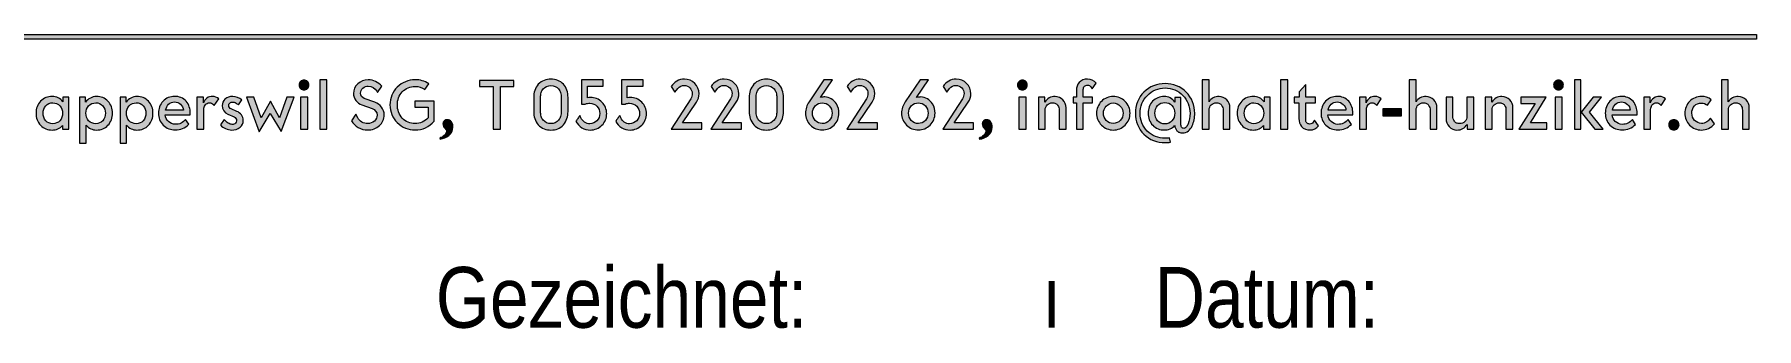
# Model space of a CAD drawing. Header units: metres. Extents: x -163 to 276, y -152 to 153.
# Drawn here: x 275.6238 to 275.6947, y -152.341 to -152.3289 of the extents above; entities that cross this region are included whole.
import ezdxf

# ---------------------------------------------------------------- set-up
doc = ezdxf.new("R2010")
doc.units = ezdxf.units.M
doc.header["$MEASUREMENT"] = 0
doc.layers.add('P03_Plankopf_Schmal A4_A3_6_800 Plankopf', color=7, linetype='Continuous')
doc.styles.add('ERSTELLTER_STIL_2', font='ARIALN.TTF')

msp = doc.modelspace()

# ---------------------------------------------------------------- hatches: boundary and pattern name
at = {"layer": 'P03_Plankopf_Schmal A4_A3_6_800 Plankopf', "linetype": 'Continuous', "lineweight": 0, "true_color": 0x000000}
for points in [[(275.409651, -152.329122), (275.694651, -152.329122), (275.694651, -152.328922), (275.409651, -152.328922)], [(275.634899, -152.330804, 0.414214), (275.634697, -152.331004, 0.414214), (275.634899, -152.331206, 0.414214), (275.635098, -152.331004, 0.414214)], [(275.635844, -152.332822), (275.635844, -152.330794), (275.635547, -152.330794), (275.635547, -152.332822)], [(275.637106, -152.332351), (275.637032, -152.332206), (275.636853, -152.332474, 0.141237), (275.637123, -152.33275, 0.131606), (275.637523, -152.332855, 0.187138), (275.638, -152.332674, 0.21074), (275.638198, -152.332236, 0.31937), (275.637807, -152.331712), (275.637375, -152.331556, -0.315543), (275.637221, -152.331346, -0.414214), (275.637541, -152.331052, -0.277737), (275.637894, -152.331257), (275.637919, -152.331308), (275.638093, -152.331052, 0.227279), (275.637538, -152.330789, 0.188014), (275.637108, -152.330953, 0.209856), (275.63693, -152.331349, 0.316005), (275.637275, -152.331817), (275.637705, -152.331976, -0.31538), (275.637904, -152.332239, -0.208225), (275.637793, -152.332487, -0.189633), (275.63752, -152.332592, -0.276228)], [(275.640253, -152.331674), (275.63946, -152.331674), (275.63946, -152.331917), (275.640005, -152.331917), (275.640005, -152.332356, -0.206308), (275.639468, -152.332592, -0.210527), (275.638938, -152.332367, -0.187349), (275.638739, -152.331822, -0.19013), (275.638941, -152.331281, -0.207725), (275.639468, -152.33106, -0.152511), (275.639869, -152.33119), (275.640028, -152.33095, 0.154864), (275.639468, -152.330789, 0.414214), (275.638434, -152.331822, 0.414214), (275.639468, -152.332855, 0.218643), (275.640253, -152.332497)], [(275.64353, -152.330822), (275.642123, -152.330822), (275.642123, -152.331065), (275.642673, -152.331065), (275.642673, -152.332822), (275.642977, -152.332822), (275.642977, -152.331065), (275.64353, -152.331065)], [(275.646559, -152.331528), (275.646559, -152.331055), (275.647209, -152.331055), (275.647209, -152.330794), (275.646314, -152.330794), (275.646314, -152.331786), (275.64647, -152.331786, -0.085904), (275.646656, -152.331753, -0.414214), (275.647063, -152.332175, -0.414214), (275.646656, -152.332602, -0.297573), (275.646288, -152.332357), (275.646247, -152.332257, -0.009983), (275.646164, -152.332378, 0.009983), (275.646081, -152.3325, 0.275064), (275.646677, -152.332858, 0.414214), (275.64735, -152.332183, 0.414214), (275.64668, -152.331515, 0.042237)], [(275.648197, -152.331528), (275.648197, -152.331055), (275.648847, -152.331055), (275.648847, -152.330794), (275.647952, -152.330794), (275.647952, -152.331786), (275.648108, -152.331786, -0.085904), (275.648294, -152.331753, -0.414214), (275.648701, -152.332175, -0.414214), (275.648294, -152.332602, -0.297573), (275.647926, -152.332357), (275.647885, -152.332257, -0.009983), (275.647802, -152.332378, 0.009983), (275.647719, -152.3325, 0.275064), (275.648315, -152.332858, 0.414214), (275.648987, -152.332183, 0.414214), (275.648317, -152.331515, 0.042047)], [(275.650008, -152.331065), (275.650159, -152.331295), (275.650277, -152.331144, -0.233646), (275.650542, -152.331024, -0.414214), (275.65087, -152.331351, -0.141244), (275.650806, -152.331569), (275.649995, -152.332822), (275.651258, -152.332822), (275.651258, -152.332564), (275.650463, -152.332564), (275.651041, -152.331704, 0.146706), (275.651151, -152.331362, 0.414214), (275.650547, -152.330761, 0.266381)], [(275.651646, -152.331065), (275.651797, -152.331295), (275.651914, -152.331144, -0.232908), (275.65218, -152.331024, -0.414214), (275.652508, -152.331351, -0.142147), (275.652444, -152.331569), (275.651633, -152.332822), (275.652896, -152.332822), (275.652896, -152.332564), (275.652101, -152.332564), (275.652679, -152.331704, 0.145884), (275.652789, -152.331362, 0.414214), (275.652185, -152.330761, 0.26675)], [(275.657236, -152.331065), (275.657387, -152.331295), (275.657504, -152.331144, -0.232908), (275.65777, -152.331024, -0.414214), (275.658098, -152.331351, -0.142147), (275.658034, -152.331569), (275.657223, -152.332822), (275.658486, -152.332822), (275.658486, -152.332564), (275.657691, -152.332564), (275.658269, -152.331704, 0.146706), (275.658379, -152.331362, 0.414214), (275.657775, -152.330761, 0.26675)], [(275.661189, -152.331065), (275.661339, -152.331295), (275.661457, -152.331144, -0.232908), (275.661723, -152.331024, -0.414214), (275.66205, -152.331351, -0.142147), (275.661986, -152.331569), (275.661176, -152.332822), (275.662439, -152.332822), (275.662439, -152.332564), (275.661644, -152.332564), (275.662222, -152.331704, 0.145884), (275.662331, -152.331362, 0.414214), (275.661728, -152.330761, 0.26675)], [(275.664453, -152.330804, 0.414214), (275.664251, -152.331004, 0.414214), (275.664453, -152.331206, 0.414214), (275.664652, -152.331004, 0.414214)], [(275.667271, -152.331081), (275.667325, -152.331162), (275.667481, -152.330927, 0.225966), (275.667133, -152.330761, 0.216434), (275.666782, -152.330904, 0.181507), (275.66667, -152.331226), (275.66667, -152.33151), (275.66654, -152.33151), (275.66654, -152.331743), (275.66667, -152.331743), (275.66667, -152.332822), (275.666954, -152.332822), (275.666954, -152.331743), (275.66734, -152.331743), (275.66734, -152.33151), (275.666954, -152.33151), (275.666954, -152.331183, -0.414214), (275.66713, -152.331004, -0.258023)], [(275.672706, -152.332822), (275.67299, -152.332822), (275.67299, -152.331942, 0.414214), (275.67254, -152.331474, 0.269017), (275.672128, -152.331697), (275.672128, -152.330794), (275.671852, -152.330794), (275.671852, -152.332822), (275.672133, -152.332822), (275.672133, -152.332029, -0.414214), (275.672422, -152.331738, -0.108134), (275.672559, -152.331764, -0.124421), (275.672646, -152.331835, -0.16261), (275.672706, -152.332045)], [(275.675073, -152.332822), (275.67537, -152.332822), (275.67537, -152.330794), (275.675073, -152.330794)], [(275.681221, -152.332822), (275.681505, -152.332822), (275.681505, -152.331942, 0.414214), (275.681055, -152.331474, 0.269017), (275.680643, -152.331697), (275.680643, -152.330794), (275.680367, -152.330794), (275.680367, -152.332822), (275.680648, -152.332822), (275.680648, -152.332029, -0.414214), (275.680937, -152.331738, -0.108134), (275.681074, -152.331764, -0.124421), (275.681162, -152.331835, -0.16261), (275.681221, -152.332045)], [(275.686504, -152.330804, 0.414214), (275.686302, -152.331004, 0.414214), (275.686504, -152.331206, 0.414214), (275.686704, -152.331004, 0.414214)], [(275.687155, -152.330794), (275.687155, -152.332822), (275.687429, -152.332822), (275.687429, -152.330794)], [(275.694067, -152.332822), (275.694351, -152.332822), (275.694351, -152.331942, 0.414214), (275.693901, -152.331474, 0.268576), (275.693489, -152.331697), (275.693489, -152.330794), (275.693213, -152.330794), (275.693213, -152.332822), (275.693494, -152.332822), (275.693494, -152.332029, -0.414214), (275.693783, -152.331738, -0.108134), (275.69392, -152.331764, -0.124421), (275.694008, -152.331835, -0.16261), (275.694067, -152.332045)], [(275.631169, -152.331812), (275.631205, -152.33185), (275.631389, -152.331574, 0.187644), (275.631138, -152.331474, 0.155967), (275.630904, -152.331539, 0.152661), (275.630762, -152.331743), (275.630762, -152.33151), (275.630491, -152.33151), (275.630491, -152.332822), (275.630775, -152.332822), (275.630775, -152.332006, -0.130516), (275.630831, -152.331832, -0.249698), (275.631008, -152.331738, -0.22316)], [(275.632206, -152.331825), (275.632342, -152.33162, 0.166782), (275.631966, -152.331474, 0.187923), (275.631647, -152.331586, 0.209948), (275.631531, -152.331853, 0.286062), (275.631771, -152.332206), (275.632024, -152.332318, -0.289768), (275.632127, -152.332474, -0.211697), (275.632079, -152.332578, -0.18619), (275.631943, -152.332625, -0.143468), (275.631785, -152.332574, -0.058915), (275.631615, -152.332426), (275.631464, -152.332648, 0.206126), (275.631922, -152.332858, 0.180546), (275.632274, -152.332742, 0.217409), (275.632401, -152.332464, 0.167634), (275.632321, -152.33223, 0.118721), (275.632135, -152.332088), (275.631902, -152.331988, -0.306678), (275.6318, -152.331847, -0.21499), (275.631846, -152.331748, -0.182933), (275.631973, -152.331704, -0.11298), (275.632067, -152.331729, -0.062598)], [(275.633059, -152.332927), (275.633512, -152.332175), (275.633954, -152.332924), (275.634497, -152.331507), (275.63419, -152.331507), (275.633885, -152.332351), (275.633515, -152.331676), (275.633138, -152.332351), (275.632839, -152.331507), (275.632538, -152.331507)], [(275.635055, -152.33151), (275.634755, -152.33151), (275.634755, -152.332822), (275.635055, -152.332822)], [(275.664609, -152.33151), (275.66431, -152.33151), (275.66431, -152.332822), (275.664609, -152.332822)], [(275.665961, -152.332822), (275.666245, -152.332822), (275.666245, -152.331942, 0.414214), (275.665795, -152.331474, 0.27008), (275.665378, -152.331709), (275.665378, -152.33151), (275.665107, -152.33151), (275.665107, -152.332822), (275.665388, -152.332822), (275.665388, -152.332029, -0.414214), (275.665677, -152.331738, -0.108155), (275.665814, -152.331764, -0.12434), (275.665901, -152.331835, -0.16267), (275.665961, -152.332045)], [(275.67663, -152.332689), (275.676472, -152.332451), (275.676415, -152.332538, -0.254043), (275.676267, -152.332613, -0.414214), (275.676103, -152.332441), (275.676103, -152.331735), (275.676508, -152.331735), (275.676508, -152.331508), (275.676103, -152.331508), (275.676103, -152.330978), (275.675837, -152.33128), (275.675837, -152.331508), (275.675623, -152.331508), (275.675623, -152.331735), (275.675827, -152.331735), (275.675827, -152.332387, 0.176168), (275.675932, -152.332711, 0.221856), (275.676285, -152.332855, 0.226318)], [(275.678993, -152.331812), (275.679029, -152.331851), (275.679213, -152.331574, 0.188362), (275.678962, -152.331474, 0.155934), (275.678728, -152.33154, 0.152543), (275.678587, -152.331743), (275.678587, -152.33151), (275.678316, -152.33151), (275.678316, -152.332822), (275.678599, -152.332822), (275.678599, -152.332006, -0.131458), (275.678655, -152.331832, -0.249553), (275.678832, -152.331738, -0.22316)], [(275.682161, -152.33151), (275.681877, -152.33151), (275.681877, -152.33239, 0.414214), (275.682327, -152.332858, 0.270121), (275.682744, -152.332623), (275.682744, -152.332822), (275.683015, -152.332822), (275.683015, -152.33151), (275.682734, -152.33151), (275.682734, -152.332303, -0.414214), (275.682445, -152.332595, -0.108259), (275.682308, -152.332568, -0.124415), (275.68222, -152.332498, -0.162489), (275.682161, -152.332288)], [(275.684343, -152.332822), (275.684627, -152.332822), (275.684627, -152.331942, 0.414214), (275.684177, -152.331474, 0.270121), (275.68376, -152.331709), (275.68376, -152.33151), (275.683489, -152.33151), (275.683489, -152.332822), (275.68377, -152.332822), (275.68377, -152.332029, -0.414214), (275.684059, -152.331738, -0.108176), (275.684196, -152.331764, -0.12426), (275.684284, -152.331835, -0.16273), (275.684343, -152.332045)], [(275.684958, -152.33151), (275.684958, -152.331768), (275.685544, -152.331768), (275.684874, -152.332822), (275.686025, -152.332822), (275.686025, -152.332564), (275.685357, -152.332564), (275.686001, -152.33151)], [(275.68666, -152.33151), (275.686361, -152.33151), (275.686361, -152.332822), (275.68666, -152.332822)], [(275.688347, -152.332822), (275.687774, -152.332124), (275.688268, -152.331507), (275.687935, -152.331507), (275.687437, -152.332116), (275.688002, -152.332822)], [(275.690687, -152.331812), (275.690723, -152.331851), (275.690907, -152.331574, 0.187644), (275.690656, -152.331474, 0.155934), (275.690422, -152.33154, 0.152543), (275.69028, -152.331743), (275.69028, -152.33151), (275.690009, -152.33151), (275.690009, -152.332822), (275.690293, -152.332822), (275.690293, -152.332006, -0.131458), (275.690349, -152.331832, -0.249553), (275.690526, -152.331738, -0.22316)], [(275.692629, -152.33184), (275.692788, -152.33161, 0.157685), (275.692383, -152.331474, 0.414214), (275.691701, -152.332168, 0.414214), (275.692383, -152.332858, 0.222352), (275.692918, -152.332605), (275.692752, -152.332365, -0.103782), (275.692599, -152.332526, -0.145534), (275.692383, -152.332587, -0.414214), (275.69199, -152.332168, -0.188432), (275.692097, -152.331864, -0.209435), (275.692383, -152.331746, -0.170304)], [(275.679273, -152.332267), (275.680041, -152.332267), (275.680041, -152.331983), (275.679273, -152.331983)], [(275.640694, -152.332784), (275.640701, -152.332793, -0.04269), (275.640741, -152.332846, -0.130203), (275.640758, -152.332906, -0.123549), (275.640733, -152.333001, -0.085276), (275.640668, -152.333082, -0.101741), (275.640479, -152.33319), (275.640499, -152.333228, 0.160269), (275.640859, -152.333079, 0.217551), (275.641024, -152.332743, 0.075273), (275.641005, -152.332605, 0.095238), (275.640954, -152.332508, 0.226368), (275.640798, -152.332431, 0.414214), (275.640612, -152.332607, 0.128092), (275.640638, -152.332713, 0.060425), (275.640693, -152.332783)], [(275.66288, -152.332784), (275.662888, -152.332794, -0.042934), (275.662927, -152.332847, -0.129001), (275.662944, -152.332907, -0.123485), (275.662919, -152.333002, -0.08546), (275.662854, -152.333082, -0.10182), (275.662665, -152.33319), (275.662685, -152.333229, 0.160414), (275.663045, -152.333079, 0.217431), (275.66321, -152.332743, 0.075271), (275.663191, -152.332606, 0.095013), (275.66314, -152.332508, 0.226604), (275.662985, -152.332431, 0.414214), (275.662798, -152.332607, 0.128118), (275.662824, -152.332713, 0.060459), (275.662879, -152.332783)], [(275.691251, -152.332431, 0.414214), (275.691039, -152.332641, 0.414214), (275.691251, -152.332853, 0.414214), (275.691461, -152.332641, 0.414214)]]:
    msp.add_hatch(color=18, dxfattribs=at).paths.add_polyline_path(points)
h = msp.add_hatch(color=18, dxfattribs=at)
h.paths.add_polyline_path([(275.644537, -152.330973, 0.187606), (275.644346, -152.331518), (275.644346, -152.332096, 0.186424), (275.644537, -152.332643, 0.21146), (275.645055, -152.332858, 0.212501), (275.645568, -152.332643, 0.185394), (275.645758, -152.332096), (275.645758, -152.331518, 0.084562), (275.645709, -152.331213, 0.100428), (275.645568, -152.330973, 0.211309), (275.645055, -152.330761, 0.210267)])
h.paths.add_polyline_path([(275.64463, -152.331518, -0.071342), (275.644656, -152.331319, -0.099714), (275.644735, -152.331164, -0.225817), (275.645055, -152.331027, -0.225351), (275.645373, -152.331164, -0.099456), (275.645453, -152.331319, -0.072045), (275.645479, -152.331518), (275.645479, -152.332096, -0.071752), (275.645453, -152.332295, -0.098781), (275.645373, -152.332451, -0.226359), (275.645055, -152.332589, -0.226824), (275.644735, -152.332451, -0.099038), (275.644656, -152.332295, -0.071052), (275.64463, -152.332096)], flags=0)
h = msp.add_hatch(color=18, dxfattribs=at)
h.paths.add_polyline_path([(275.653403, -152.330973, 0.187606), (275.653212, -152.331518), (275.653212, -152.332096, 0.186424), (275.653403, -152.332643, 0.21146), (275.65392, -152.332858, 0.212547), (275.654434, -152.332643, 0.185349), (275.654623, -152.332096), (275.654623, -152.331518, 0.084497), (275.654574, -152.331213, 0.100449), (275.654434, -152.330973, 0.211354), (275.65392, -152.330761, 0.210267)])
h.paths.add_polyline_path([(275.653496, -152.331518, -0.071218), (275.653522, -152.331319, -0.099689), (275.653601, -152.331164, -0.225973), (275.65392, -152.331027, -0.225351), (275.654239, -152.331164, -0.099456), (275.654318, -152.331319, -0.072045), (275.654345, -152.331518), (275.654345, -152.332096, -0.071752), (275.654318, -152.332295, -0.098781), (275.654239, -152.332451, -0.226359), (275.65392, -152.332589, -0.22698), (275.653601, -152.332451, -0.099013), (275.653522, -152.332295, -0.070929), (275.653496, -152.332096)], flags=0)
h = msp.add_hatch(color=18, dxfattribs=at)
h.paths.add_polyline_path([(275.655526, -152.332167, 0.414214), (275.656217, -152.332855, 0.414214), (275.656905, -152.332167, 0.140225), (275.656805, -152.331781, 0.110349), (275.65659, -152.331578, 0.135782), (275.656325, -152.331497, 0.027782), (275.656239, -152.331501, 0.073194), (275.656148, -152.331523), (275.656639, -152.330794), (275.656286, -152.330794), (275.655677, -152.331699, 0.148979)])
h.paths.add_polyline_path([(275.656217, -152.332592, -0.414214), (275.655816, -152.332167, -0.188698), (275.655927, -152.33186, -0.209167), (275.656217, -152.331738, -0.20901), (275.656507, -152.33186, -0.188854), (275.656619, -152.332167, -0.414214)], flags=0)
h = msp.add_hatch(color=18, dxfattribs=at)
h.paths.add_polyline_path([(275.659479, -152.332167, 0.414214), (275.66017, -152.332855, 0.414214), (275.660857, -152.332167, 0.140225), (275.660758, -152.331781, 0.110462), (275.660542, -152.331578, 0.135668), (275.660277, -152.331497, 0.027819), (275.660192, -152.331501, 0.072582), (275.6601, -152.331523), (275.660592, -152.330794), (275.660239, -152.330794), (275.65963, -152.331699, 0.149524)])
h.paths.add_polyline_path([(275.66017, -152.332592, -0.414214), (275.659768, -152.332167, -0.188854), (275.65988, -152.33186, -0.20901), (275.66017, -152.331738, -0.20901), (275.66046, -152.33186, -0.188854), (275.660571, -152.332167, -0.414214)], flags=0)
h = msp.add_hatch(color=18, dxfattribs=at)
h.paths.add_polyline_path([(275.623876, -152.332165, 0.192737), (275.624062, -152.332663, 0.205102), (275.624539, -152.332858, 0.227993), (275.624963, -152.332666), (275.624963, -152.332822), (275.625229, -152.332822), (275.625229, -152.33151), (275.624979, -152.33151), (275.624979, -152.331699, 0.241965), (275.624539, -152.331474, 0.204786), (275.624062, -152.331669, 0.193052)])
h.paths.add_polyline_path([(275.624275, -152.332475, -0.186403), (275.624166, -152.332165, -0.186976), (275.624275, -152.331857, -0.210904), (275.624564, -152.331735, -0.414214), (275.624968, -152.332165, -0.188745), (275.624857, -152.332475, -0.209119), (275.624564, -152.332597, -0.211482)], flags=0)
h = msp.add_hatch(color=18, dxfattribs=at)
h.paths.add_polyline_path([(275.625665, -152.333397), (275.625931, -152.333397), (275.625931, -152.332653, 0.226665), (275.626361, -152.332858, 0.206626), (275.626835, -152.332663, 0.191222), (275.627018, -152.332165, 0.191536), (275.626835, -152.331669, 0.206309), (275.626361, -152.331474, 0.244417), (275.625915, -152.331715), (275.625915, -152.33151), (275.625665, -152.33151)])
h.paths.add_polyline_path([(275.625926, -152.332165, -0.414214), (275.62633, -152.331735, -0.211461), (275.626621, -152.331857, -0.186424), (275.626729, -152.332165, -0.185851), (275.626621, -152.332475, -0.212039), (275.62633, -152.332597, -0.208963), (275.626038, -152.332475, -0.1889)], flags=0)
h = msp.add_hatch(color=18, dxfattribs=at)
h.paths.add_polyline_path([(275.627331, -152.333397), (275.627597, -152.333397), (275.627597, -152.332653, 0.226301), (275.628027, -152.332858, 0.206626), (275.628501, -152.332663, 0.191222), (275.628684, -152.332165, 0.191536), (275.628501, -152.331669, 0.206309), (275.628027, -152.331474, 0.244417), (275.627581, -152.331715), (275.627581, -152.33151), (275.627331, -152.33151)])
h.paths.add_polyline_path([(275.627592, -152.332165, -0.414214), (275.627996, -152.331735, -0.211461), (275.628286, -152.331857, -0.186424), (275.628395, -152.332165, -0.185851), (275.628286, -152.332475, -0.212039), (275.627996, -152.332597, -0.208963), (275.627704, -152.332475, -0.1889)], flags=0)
h = msp.add_hatch(color=18, dxfattribs=at)
h.paths.add_polyline_path([(275.628912, -152.332165, 0.197872), (275.629104, -152.332656, 0.199953), (275.629605, -152.332853, 0.21112), (275.630158, -152.332622), (275.630024, -152.33242, -0.249934), (275.629605, -152.332622, -0.386712), (275.629191, -152.332229), (275.630217, -152.332229, 0.029015), (275.630219, -152.332165, 0.181611), (275.630053, -152.331672, 0.216329), (275.629574, -152.331472, 0.207168), (275.629098, -152.331672, 0.190683)])
h.paths.add_polyline_path([(275.629204, -152.332037, -0.149488), (275.629329, -152.331799, -0.195623), (275.629574, -152.331699, -0.379013), (275.629938, -152.332037)], flags=0)
h = msp.add_hatch(color=18, dxfattribs=at)
h.paths.add_polyline_path([(275.668189, -152.331474, 0.414214), (275.667501, -152.332167, 0.414214), (275.668189, -152.332858, 0.414214), (275.668879, -152.332167, 0.414214)])
h.paths.add_polyline_path([(275.667784, -152.332167, -0.414214), (275.668189, -152.331743, -0.414214), (275.668593, -152.332167, -0.414214), (275.668189, -152.332589, -0.414214)], flags=0)
h = msp.add_hatch(color=18, dxfattribs=at)
h.paths.add_polyline_path([(275.669097, -152.332168, 0.200869), (275.669445, -152.333033, 0.196957), (275.670317, -152.333375, 0.044322), (275.670544, -152.333357), (275.670506, -152.333183, -0.04104), (275.670317, -152.333198, -0.199166), (275.669586, -152.332904, -0.198659), (275.669292, -152.332168, -0.414214), (275.670322, -152.331122, -0.414214), (275.671345, -152.332168, -0.100221), (275.671266, -152.332606, -0.090268), (275.671185, -152.33274, -0.082072), (275.671138, -152.332776, -0.121491), (275.671089, -152.332789, -0.130373), (275.671028, -152.332775, -0.146896), (275.670992, -152.332736, -0.083326), (275.670976, -152.332678, -0.034083), (275.670972, -152.332605), (275.670972, -152.331523), (275.670726, -152.331523), (275.670726, -152.331707, 0.249619), (275.670281, -152.331477, 0.205581), (275.669807, -152.331671, 0.192261), (275.669624, -152.332165, 0.193503), (275.66981, -152.332662, 0.204333), (275.670287, -152.332855, 0.099858), (275.670524, -152.332809, 0.135809), (275.670714, -152.332664, 0.060248), (275.670744, -152.332787, 0.093059), (275.670803, -152.332886, 0.113307), (275.670899, -152.332952, 0.095033), (275.671038, -152.332976, 0.168414), (275.671279, -152.332894, 0.115443), (275.671433, -152.33269, 0.111374), (275.67154, -152.332168, 0.198099), (275.671193, -152.331295, 0.199726), (275.670322, -152.330945, 0.19909), (275.669445, -152.331295, 0.198735)])
h.paths.add_polyline_path([(275.670013, -152.332483, -0.185576), (275.669903, -152.332165, -0.185437), (275.670013, -152.33185, -0.212458), (275.670309, -152.331725, -0.209512), (275.670604, -152.33185, -0.188355), (275.670719, -152.332165, -0.188496), (275.670604, -152.332483, -0.209371), (275.670309, -152.332607, -0.212317)], flags=0)
h = msp.add_hatch(color=18, dxfattribs=at)
h.paths.add_polyline_path([(275.673287, -152.332165, 0.192782), (275.673473, -152.332663, 0.205057), (275.67395, -152.332858, 0.227993), (275.674374, -152.332666), (275.674374, -152.332822), (275.67464, -152.332822), (275.67464, -152.331511), (275.67439, -152.331511), (275.67439, -152.3317, 0.241617), (275.67395, -152.331474, 0.204831), (275.673473, -152.331669, 0.193007)])
h.paths.add_polyline_path([(275.673686, -152.332475, -0.186553), (275.673576, -152.332165, -0.186983), (275.673686, -152.331857, -0.210897), (275.673975, -152.331735, -0.414214), (275.67438, -152.332165, -0.188972), (275.674268, -152.332475, -0.208891), (275.673975, -152.332597, -0.21133)], flags=0)
h = msp.add_hatch(color=18, dxfattribs=at)
h.paths.add_polyline_path([(275.676736, -152.332165, 0.198008), (275.676929, -152.332657, 0.199817), (275.67743, -152.332853, 0.211466), (275.677982, -152.332623), (275.677849, -152.332421, -0.249934), (275.67743, -152.332623, -0.386669), (275.677015, -152.332229), (275.678041, -152.332229, 0.029015), (275.678043, -152.332165, 0.181617), (275.677877, -152.331673, 0.216323), (275.677399, -152.331472, 0.207117), (275.676922, -152.331673, 0.190733)])
h.paths.add_polyline_path([(275.677028, -152.332037, -0.149671), (275.677153, -152.331799, -0.195533), (275.677399, -152.3317, -0.379013), (275.677762, -152.332037)], flags=0)
h = msp.add_hatch(color=18, dxfattribs=at)
h.paths.add_polyline_path([(275.68843, -152.332165, 0.197917), (275.688622, -152.332657, 0.199908), (275.689124, -152.332853, 0.211466), (275.689676, -152.332623), (275.689543, -152.332421, -0.249934), (275.689124, -152.332623, -0.386669), (275.688709, -152.332229), (275.689735, -152.332229, 0.029015), (275.689737, -152.332165, 0.181567), (275.689571, -152.331673, 0.216373), (275.689093, -152.331472, 0.207212), (275.688616, -152.331673, 0.190639)])
h.paths.add_polyline_path([(275.688722, -152.332037, -0.149671), (275.688847, -152.331799, -0.195533), (275.689093, -152.3317, -0.379013), (275.689456, -152.332037)], flags=0)

# ---------------------------------------------------------------- linework, layer by layer
at = {"layer": 'P03_Plankopf_Schmal A4_A3_6_800 Plankopf', "color": 7, "linetype": 'Continuous', "lineweight": 13, "ltscale": 1000, "flags": 128}
for points in [[(275.409651, -152.329122), (275.409651, -152.328922), (275.694651, -152.328922), (275.694651, -152.329122)], [(275.635844, -152.332822), (275.635844, -152.330794), (275.635547, -152.330794), (275.635547, -152.332822)], [(275.64353, -152.330822), (275.642123, -152.330822), (275.642123, -152.331065), (275.642673, -152.331065), (275.642673, -152.332822), (275.642977, -152.332822), (275.642977, -152.331065), (275.64353, -152.331065)], [(275.675073, -152.332822), (275.67537, -152.332822), (275.67537, -152.330794), (275.675073, -152.330794)], [(275.687155, -152.330794), (275.687155, -152.332822), (275.687429, -152.332822), (275.687429, -152.330794)], [(275.633059, -152.332927), (275.633512, -152.332175), (275.633954, -152.332924), (275.634497, -152.331507), (275.63419, -152.331507), (275.633885, -152.332351), (275.633515, -152.331676), (275.633138, -152.332351), (275.632839, -152.331507), (275.632538, -152.331507)], [(275.635055, -152.33151), (275.634755, -152.33151), (275.634755, -152.332822), (275.635055, -152.332822)], [(275.664609, -152.33151), (275.66431, -152.33151), (275.66431, -152.332822), (275.664609, -152.332822)], [(275.684958, -152.33151), (275.684958, -152.331768), (275.685544, -152.331768), (275.684874, -152.332822), (275.686025, -152.332822), (275.686025, -152.332564), (275.685357, -152.332564), (275.686001, -152.33151)], [(275.68666, -152.33151), (275.686361, -152.33151), (275.686361, -152.332822), (275.68666, -152.332822)], [(275.688347, -152.332822), (275.687774, -152.332124), (275.688268, -152.331507), (275.687935, -152.331507), (275.687437, -152.332116), (275.688002, -152.332822)], [(275.679273, -152.332267), (275.680041, -152.332267), (275.680041, -152.331983), (275.679273, -152.331983)]]:
    msp.add_lwpolyline(points, close=True, dxfattribs=at)
for points in [[(275.634899, -152.330804, 0.414214), (275.634697, -152.331004, 0.414214), (275.634899, -152.331206, 0.414214), (275.635098, -152.331004, 0.414214)], [(275.637106, -152.332351), (275.637032, -152.332206), (275.636853, -152.332474, 0.141237), (275.637123, -152.33275, 0.131606), (275.637523, -152.332855, 0.187138), (275.638, -152.332674, 0.21074), (275.638198, -152.332236, 0.31937), (275.637807, -152.331712), (275.637375, -152.331556, -0.315543), (275.637221, -152.331346, -0.414214), (275.637541, -152.331052, -0.277737), (275.637894, -152.331257), (275.637919, -152.331308), (275.638093, -152.331052, 0.227279), (275.637538, -152.330789, 0.188014), (275.637108, -152.330953, 0.209856), (275.63693, -152.331349, 0.316005), (275.637275, -152.331817), (275.637705, -152.331976, -0.31538), (275.637904, -152.332239, -0.208225), (275.637793, -152.332487, -0.189633), (275.63752, -152.332592, -0.276228)], [(275.640253, -152.331674), (275.63946, -152.331674), (275.63946, -152.331917), (275.640005, -152.331917), (275.640005, -152.332356, -0.206308), (275.639468, -152.332592, -0.210527), (275.638938, -152.332367, -0.187349), (275.638739, -152.331822, -0.19013), (275.638941, -152.331281, -0.207725), (275.639468, -152.33106, -0.152511), (275.639869, -152.33119), (275.640028, -152.33095, 0.154864), (275.639468, -152.330789, 0.414214), (275.638434, -152.331822, 0.414214), (275.639468, -152.332855, 0.218643), (275.640253, -152.332497)], [(275.644537, -152.330973, 0.187606), (275.644346, -152.331518), (275.644346, -152.332096, 0.186424), (275.644537, -152.332643, 0.21146), (275.645055, -152.332858, 0.212501), (275.645568, -152.332643, 0.185394), (275.645758, -152.332096), (275.645758, -152.331518, 0.084562), (275.645709, -152.331213, 0.100428), (275.645568, -152.330973, 0.211309), (275.645055, -152.330761, 0.210267)], [(275.646559, -152.331528), (275.646559, -152.331055), (275.647209, -152.331055), (275.647209, -152.330794), (275.646314, -152.330794), (275.646314, -152.331786), (275.64647, -152.331786, -0.085904), (275.646656, -152.331753, -0.414214), (275.647063, -152.332175, -0.414214), (275.646656, -152.332602, -0.297573), (275.646288, -152.332357), (275.646247, -152.332257, -0.009983), (275.646164, -152.332378, 0.009983), (275.646081, -152.3325, 0.275064), (275.646677, -152.332858, 0.414214), (275.64735, -152.332183, 0.414214), (275.64668, -152.331515, 0.042237)], [(275.648197, -152.331528), (275.648197, -152.331055), (275.648847, -152.331055), (275.648847, -152.330794), (275.647952, -152.330794), (275.647952, -152.331786), (275.648108, -152.331786, -0.085904), (275.648294, -152.331753, -0.414214), (275.648701, -152.332175, -0.414214), (275.648294, -152.332602, -0.297573), (275.647926, -152.332357), (275.647885, -152.332257, -0.009983), (275.647802, -152.332378, 0.009983), (275.647719, -152.3325, 0.275064), (275.648315, -152.332858, 0.414214), (275.648987, -152.332183, 0.414214), (275.648317, -152.331515, 0.042047)], [(275.650008, -152.331065), (275.650159, -152.331295), (275.650277, -152.331144, -0.233646), (275.650542, -152.331024, -0.414214), (275.65087, -152.331351, -0.141244), (275.650806, -152.331569), (275.649995, -152.332822), (275.651258, -152.332822), (275.651258, -152.332564), (275.650463, -152.332564), (275.651041, -152.331704, 0.146706), (275.651151, -152.331362, 0.414214), (275.650547, -152.330761, 0.266381)], [(275.651646, -152.331065), (275.651797, -152.331295), (275.651914, -152.331144, -0.232908), (275.65218, -152.331024, -0.414214), (275.652508, -152.331351, -0.142147), (275.652444, -152.331569), (275.651633, -152.332822), (275.652896, -152.332822), (275.652896, -152.332564), (275.652101, -152.332564), (275.652679, -152.331704, 0.145884), (275.652789, -152.331362, 0.414214), (275.652185, -152.330761, 0.26675)], [(275.653403, -152.330973, 0.187606), (275.653212, -152.331518), (275.653212, -152.332096, 0.186424), (275.653403, -152.332643, 0.21146), (275.65392, -152.332858, 0.212547), (275.654434, -152.332643, 0.185349), (275.654623, -152.332096), (275.654623, -152.331518, 0.084497), (275.654574, -152.331213, 0.100449), (275.654434, -152.330973, 0.211354), (275.65392, -152.330761, 0.210267)], [(275.655526, -152.332167, 0.414214), (275.656217, -152.332855, 0.414214), (275.656905, -152.332167, 0.140225), (275.656805, -152.331781, 0.110349), (275.65659, -152.331578, 0.135782), (275.656325, -152.331497, 0.027782), (275.656239, -152.331501, 0.073194), (275.656148, -152.331523), (275.656639, -152.330794), (275.656286, -152.330794), (275.655677, -152.331699, 0.148979)], [(275.657236, -152.331065), (275.657387, -152.331295), (275.657504, -152.331144, -0.232908), (275.65777, -152.331024, -0.414214), (275.658098, -152.331351, -0.142147), (275.658034, -152.331569), (275.657223, -152.332822), (275.658486, -152.332822), (275.658486, -152.332564), (275.657691, -152.332564), (275.658269, -152.331704, 0.146706), (275.658379, -152.331362, 0.414214), (275.657775, -152.330761, 0.26675)], [(275.659479, -152.332167, 0.414214), (275.66017, -152.332855, 0.414214), (275.660857, -152.332167, 0.140225), (275.660758, -152.331781, 0.110462), (275.660542, -152.331578, 0.135668), (275.660277, -152.331497, 0.027819), (275.660192, -152.331501, 0.072582), (275.6601, -152.331523), (275.660592, -152.330794), (275.660239, -152.330794), (275.65963, -152.331699, 0.149524)], [(275.661189, -152.331065), (275.661339, -152.331295), (275.661457, -152.331144, -0.232908), (275.661723, -152.331024, -0.414214), (275.66205, -152.331351, -0.142147), (275.661986, -152.331569), (275.661176, -152.332822), (275.662439, -152.332822), (275.662439, -152.332564), (275.661644, -152.332564), (275.662222, -152.331704, 0.145884), (275.662331, -152.331362, 0.414214), (275.661728, -152.330761, 0.26675)], [(275.664453, -152.330804, 0.414214), (275.664251, -152.331004, 0.414214), (275.664453, -152.331206, 0.414214), (275.664652, -152.331004, 0.414214)], [(275.667271, -152.331081), (275.667325, -152.331162), (275.667481, -152.330927, 0.225966), (275.667133, -152.330761, 0.216434), (275.666782, -152.330904, 0.181507), (275.66667, -152.331226), (275.66667, -152.33151), (275.66654, -152.33151), (275.66654, -152.331743), (275.66667, -152.331743), (275.66667, -152.332822), (275.666954, -152.332822), (275.666954, -152.331743), (275.66734, -152.331743), (275.66734, -152.33151), (275.666954, -152.33151), (275.666954, -152.331183, -0.414214), (275.66713, -152.331004, -0.258023)], [(275.672706, -152.332822), (275.67299, -152.332822), (275.67299, -152.331942, 0.414214), (275.67254, -152.331474, 0.269017), (275.672128, -152.331697), (275.672128, -152.330794), (275.671852, -152.330794), (275.671852, -152.332822), (275.672133, -152.332822), (275.672133, -152.332029, -0.414214), (275.672422, -152.331738, -0.108134), (275.672559, -152.331764, -0.124421), (275.672646, -152.331835, -0.16261), (275.672706, -152.332045)], [(275.681221, -152.332822), (275.681505, -152.332822), (275.681505, -152.331942, 0.414214), (275.681055, -152.331474, 0.269017), (275.680643, -152.331697), (275.680643, -152.330794), (275.680367, -152.330794), (275.680367, -152.332822), (275.680648, -152.332822), (275.680648, -152.332029, -0.414214), (275.680937, -152.331738, -0.108134), (275.681074, -152.331764, -0.124421), (275.681162, -152.331835, -0.16261), (275.681221, -152.332045)], [(275.686504, -152.330804, 0.414214), (275.686302, -152.331004, 0.414214), (275.686504, -152.331206, 0.414214), (275.686704, -152.331004, 0.414214)], [(275.694067, -152.332822), (275.694351, -152.332822), (275.694351, -152.331942, 0.414214), (275.693901, -152.331474, 0.268576), (275.693489, -152.331697), (275.693489, -152.330794), (275.693213, -152.330794), (275.693213, -152.332822), (275.693494, -152.332822), (275.693494, -152.332029, -0.414214), (275.693783, -152.331738, -0.108134), (275.69392, -152.331764, -0.124421), (275.694008, -152.331835, -0.16261), (275.694067, -152.332045)], [(275.623876, -152.332165, 0.192737), (275.624062, -152.332663, 0.205102), (275.624539, -152.332858, 0.227993), (275.624963, -152.332666), (275.624963, -152.332822), (275.625229, -152.332822), (275.625229, -152.33151), (275.624979, -152.33151), (275.624979, -152.331699, 0.241965), (275.624539, -152.331474, 0.204786), (275.624062, -152.331669, 0.193052)], [(275.625665, -152.333397), (275.625931, -152.333397), (275.625931, -152.332653, 0.226665), (275.626361, -152.332858, 0.206626), (275.626835, -152.332663, 0.191222), (275.627018, -152.332165, 0.191536), (275.626835, -152.331669, 0.206309), (275.626361, -152.331474, 0.244417), (275.625915, -152.331715), (275.625915, -152.33151), (275.625665, -152.33151)], [(275.627331, -152.333397), (275.627597, -152.333397), (275.627597, -152.332653, 0.226301), (275.628027, -152.332858, 0.206626), (275.628501, -152.332663, 0.191222), (275.628684, -152.332165, 0.191536), (275.628501, -152.331669, 0.206309), (275.628027, -152.331474, 0.244417), (275.627581, -152.331715), (275.627581, -152.33151), (275.627331, -152.33151)], [(275.628912, -152.332165, 0.197872), (275.629104, -152.332656, 0.199953), (275.629605, -152.332853, 0.21112), (275.630158, -152.332622), (275.630024, -152.33242, -0.249934), (275.629605, -152.332622, -0.386712), (275.629191, -152.332229), (275.630217, -152.332229, 0.029015), (275.630219, -152.332165, 0.181611), (275.630053, -152.331672, 0.216329), (275.629574, -152.331472, 0.207168), (275.629098, -152.331672, 0.190683)], [(275.631169, -152.331812), (275.631205, -152.33185), (275.631389, -152.331574, 0.187644), (275.631138, -152.331474, 0.155967), (275.630904, -152.331539, 0.152661), (275.630762, -152.331743), (275.630762, -152.33151), (275.630491, -152.33151), (275.630491, -152.332822), (275.630775, -152.332822), (275.630775, -152.332006, -0.130516), (275.630831, -152.331832, -0.249698), (275.631008, -152.331738, -0.22316)], [(275.632206, -152.331825), (275.632342, -152.33162, 0.166782), (275.631966, -152.331474, 0.187923), (275.631647, -152.331586, 0.209948), (275.631531, -152.331853, 0.286062), (275.631771, -152.332206), (275.632024, -152.332318, -0.289768), (275.632127, -152.332474, -0.211697), (275.632079, -152.332578, -0.18619), (275.631943, -152.332625, -0.143468), (275.631785, -152.332574, -0.058915), (275.631615, -152.332426), (275.631464, -152.332648, 0.206126), (275.631922, -152.332858, 0.180546), (275.632274, -152.332742, 0.217409), (275.632401, -152.332464, 0.167634), (275.632321, -152.33223, 0.118721), (275.632135, -152.332088), (275.631902, -152.331988, -0.306678), (275.6318, -152.331847, -0.21499), (275.631846, -152.331748, -0.182933), (275.631973, -152.331704, -0.11298), (275.632067, -152.331729, -0.062598)], [(275.64463, -152.331518, -0.071342), (275.644656, -152.331319, -0.099714), (275.644735, -152.331164, -0.225817), (275.645055, -152.331027, -0.225351), (275.645373, -152.331164, -0.099456), (275.645453, -152.331319, -0.072045), (275.645479, -152.331518), (275.645479, -152.332096, -0.071752), (275.645453, -152.332295, -0.098781), (275.645373, -152.332451, -0.226359), (275.645055, -152.332589, -0.226824), (275.644735, -152.332451, -0.099038), (275.644656, -152.332295, -0.071052), (275.64463, -152.332096)], [(275.653496, -152.331518, -0.071218), (275.653522, -152.331319, -0.099689), (275.653601, -152.331164, -0.225973), (275.65392, -152.331027, -0.225351), (275.654239, -152.331164, -0.099456), (275.654318, -152.331319, -0.072045), (275.654345, -152.331518), (275.654345, -152.332096, -0.071752), (275.654318, -152.332295, -0.098781), (275.654239, -152.332451, -0.226359), (275.65392, -152.332589, -0.22698), (275.653601, -152.332451, -0.099013), (275.653522, -152.332295, -0.070929), (275.653496, -152.332096)], [(275.665961, -152.332822), (275.666245, -152.332822), (275.666245, -152.331942, 0.414214), (275.665795, -152.331474, 0.27008), (275.665378, -152.331709), (275.665378, -152.33151), (275.665107, -152.33151), (275.665107, -152.332822), (275.665388, -152.332822), (275.665388, -152.332029, -0.414214), (275.665677, -152.331738, -0.108155), (275.665814, -152.331764, -0.12434), (275.665901, -152.331835, -0.16267), (275.665961, -152.332045)], [(275.668189, -152.331474, 0.414214), (275.667501, -152.332167, 0.414214), (275.668189, -152.332858, 0.414214), (275.668879, -152.332167, 0.414214)], [(275.669097, -152.332168, 0.200869), (275.669445, -152.333033, 0.196957), (275.670317, -152.333375, 0.044322), (275.670544, -152.333357), (275.670506, -152.333183, -0.04104), (275.670317, -152.333198, -0.199166), (275.669586, -152.332904, -0.198659), (275.669292, -152.332168, -0.414214), (275.670322, -152.331122, -0.414214), (275.671345, -152.332168, -0.100221), (275.671266, -152.332606, -0.090268), (275.671185, -152.33274, -0.082072), (275.671138, -152.332776, -0.121491), (275.671089, -152.332789, -0.130373), (275.671028, -152.332775, -0.146896), (275.670992, -152.332736, -0.083326), (275.670976, -152.332678, -0.034083), (275.670972, -152.332605), (275.670972, -152.331523), (275.670726, -152.331523), (275.670726, -152.331707, 0.249619), (275.670281, -152.331477, 0.205581), (275.669807, -152.331671, 0.192261), (275.669624, -152.332165, 0.193503), (275.66981, -152.332662, 0.204333), (275.670287, -152.332855, 0.099858), (275.670524, -152.332809, 0.135809), (275.670714, -152.332664, 0.060248), (275.670744, -152.332787, 0.093059), (275.670803, -152.332886, 0.113307), (275.670899, -152.332952, 0.095033), (275.671038, -152.332976, 0.168414), (275.671279, -152.332894, 0.115443), (275.671433, -152.33269, 0.111374), (275.67154, -152.332168, 0.198099), (275.671193, -152.331295, 0.199726), (275.670322, -152.330945, 0.19909), (275.669445, -152.331295, 0.198735)], [(275.673287, -152.332165, 0.192782), (275.673473, -152.332663, 0.205057), (275.67395, -152.332858, 0.227993), (275.674374, -152.332666), (275.674374, -152.332822), (275.67464, -152.332822), (275.67464, -152.331511), (275.67439, -152.331511), (275.67439, -152.3317, 0.241617), (275.67395, -152.331474, 0.204831), (275.673473, -152.331669, 0.193007)], [(275.67663, -152.332689), (275.676472, -152.332451), (275.676415, -152.332538, -0.254043), (275.676267, -152.332613, -0.414214), (275.676103, -152.332441), (275.676103, -152.331735), (275.676508, -152.331735), (275.676508, -152.331508), (275.676103, -152.331508), (275.676103, -152.330978), (275.675837, -152.33128), (275.675837, -152.331508), (275.675623, -152.331508), (275.675623, -152.331735), (275.675827, -152.331735), (275.675827, -152.332387, 0.176168), (275.675932, -152.332711, 0.221856), (275.676285, -152.332855, 0.226318)], [(275.676736, -152.332165, 0.198008), (275.676929, -152.332657, 0.199817), (275.67743, -152.332853, 0.211466), (275.677982, -152.332623), (275.677849, -152.332421, -0.249934), (275.67743, -152.332623, -0.386669), (275.677015, -152.332229), (275.678041, -152.332229, 0.029015), (275.678043, -152.332165, 0.181617), (275.677877, -152.331673, 0.216323), (275.677399, -152.331472, 0.207117), (275.676922, -152.331673, 0.190733)], [(275.678993, -152.331812), (275.679029, -152.331851), (275.679213, -152.331574, 0.188362), (275.678962, -152.331474, 0.155934), (275.678728, -152.33154, 0.152543), (275.678587, -152.331743), (275.678587, -152.33151), (275.678316, -152.33151), (275.678316, -152.332822), (275.678599, -152.332822), (275.678599, -152.332006, -0.131458), (275.678655, -152.331832, -0.249553), (275.678832, -152.331738, -0.22316)], [(275.682161, -152.33151), (275.681877, -152.33151), (275.681877, -152.33239, 0.414214), (275.682327, -152.332858, 0.270121), (275.682744, -152.332623), (275.682744, -152.332822), (275.683015, -152.332822), (275.683015, -152.33151), (275.682734, -152.33151), (275.682734, -152.332303, -0.414214), (275.682445, -152.332595, -0.108259), (275.682308, -152.332568, -0.124415), (275.68222, -152.332498, -0.162489), (275.682161, -152.332288)], [(275.684343, -152.332822), (275.684627, -152.332822), (275.684627, -152.331942, 0.414214), (275.684177, -152.331474, 0.270121), (275.68376, -152.331709), (275.68376, -152.33151), (275.683489, -152.33151), (275.683489, -152.332822), (275.68377, -152.332822), (275.68377, -152.332029, -0.414214), (275.684059, -152.331738, -0.108176), (275.684196, -152.331764, -0.12426), (275.684284, -152.331835, -0.16273), (275.684343, -152.332045)], [(275.68843, -152.332165, 0.197917), (275.688622, -152.332657, 0.199908), (275.689124, -152.332853, 0.211466), (275.689676, -152.332623), (275.689543, -152.332421, -0.249934), (275.689124, -152.332623, -0.386669), (275.688709, -152.332229), (275.689735, -152.332229, 0.029015), (275.689737, -152.332165, 0.181567), (275.689571, -152.331673, 0.216373), (275.689093, -152.331472, 0.207212), (275.688616, -152.331673, 0.190639)], [(275.690687, -152.331812), (275.690723, -152.331851), (275.690907, -152.331574, 0.187644), (275.690656, -152.331474, 0.155934), (275.690422, -152.33154, 0.152543), (275.69028, -152.331743), (275.69028, -152.33151), (275.690009, -152.33151), (275.690009, -152.332822), (275.690293, -152.332822), (275.690293, -152.332006, -0.131458), (275.690349, -152.331832, -0.249553), (275.690526, -152.331738, -0.22316)], [(275.692629, -152.33184), (275.692788, -152.33161, 0.157685), (275.692383, -152.331474, 0.414214), (275.691701, -152.332168, 0.414214), (275.692383, -152.332858, 0.222352), (275.692918, -152.332605), (275.692752, -152.332365, -0.103782), (275.692599, -152.332526, -0.145534), (275.692383, -152.332587, -0.414214), (275.69199, -152.332168, -0.188432), (275.692097, -152.331864, -0.209435), (275.692383, -152.331746, -0.170304)], [(275.624275, -152.332475, -0.186403), (275.624166, -152.332165, -0.186976), (275.624275, -152.331857, -0.210904), (275.624564, -152.331735, -0.414214), (275.624968, -152.332165, -0.188745), (275.624857, -152.332475, -0.209119), (275.624564, -152.332597, -0.211482)], [(275.625926, -152.332165, -0.414214), (275.62633, -152.331735, -0.211461), (275.626621, -152.331857, -0.186424), (275.626729, -152.332165, -0.185851), (275.626621, -152.332475, -0.212039), (275.62633, -152.332597, -0.208963), (275.626038, -152.332475, -0.1889)], [(275.627592, -152.332165, -0.414214), (275.627996, -152.331735, -0.211461), (275.628286, -152.331857, -0.186424), (275.628395, -152.332165, -0.185851), (275.628286, -152.332475, -0.212039), (275.627996, -152.332597, -0.208963), (275.627704, -152.332475, -0.1889)], [(275.629204, -152.332037, -0.149488), (275.629329, -152.331799, -0.195623), (275.629574, -152.331699, -0.379013), (275.629938, -152.332037)], [(275.656217, -152.332592, -0.414214), (275.655816, -152.332167, -0.188698), (275.655927, -152.33186, -0.209167), (275.656217, -152.331738, -0.20901), (275.656507, -152.33186, -0.188854), (275.656619, -152.332167, -0.414214)], [(275.66017, -152.332592, -0.414214), (275.659768, -152.332167, -0.188854), (275.65988, -152.33186, -0.20901), (275.66017, -152.331738, -0.20901), (275.66046, -152.33186, -0.188854), (275.660571, -152.332167, -0.414214)], [(275.667784, -152.332167, -0.414214), (275.668189, -152.331743, -0.414214), (275.668593, -152.332167, -0.414214), (275.668189, -152.332589, -0.414214)], [(275.670013, -152.332483, -0.185576), (275.669903, -152.332165, -0.185437), (275.670013, -152.33185, -0.212458), (275.670309, -152.331725, -0.209512), (275.670604, -152.33185, -0.188355), (275.670719, -152.332165, -0.188496), (275.670604, -152.332483, -0.209371), (275.670309, -152.332607, -0.212317)], [(275.673686, -152.332475, -0.186553), (275.673576, -152.332165, -0.186983), (275.673686, -152.331857, -0.210897), (275.673975, -152.331735, -0.414214), (275.67438, -152.332165, -0.188972), (275.674268, -152.332475, -0.208891), (275.673975, -152.332597, -0.21133)], [(275.677028, -152.332037, -0.149671), (275.677153, -152.331799, -0.195533), (275.677399, -152.3317, -0.379013), (275.677762, -152.332037)], [(275.688722, -152.332037, -0.149671), (275.688847, -152.331799, -0.195533), (275.689093, -152.3317, -0.379013), (275.689456, -152.332037)], [(275.640694, -152.332784), (275.640701, -152.332793, -0.04269), (275.640741, -152.332846, -0.130203), (275.640758, -152.332906, -0.123549), (275.640733, -152.333001, -0.085276), (275.640668, -152.333082, -0.101741), (275.640479, -152.33319), (275.640499, -152.333228, 0.160269), (275.640859, -152.333079, 0.217551), (275.641024, -152.332743, 0.075273), (275.641005, -152.332605, 0.095238), (275.640954, -152.332508, 0.226368), (275.640798, -152.332431, 0.414214), (275.640612, -152.332607, 0.128092), (275.640638, -152.332713, 0.060425), (275.640693, -152.332783)], [(275.66288, -152.332784), (275.662888, -152.332794, -0.042934), (275.662927, -152.332847, -0.129001), (275.662944, -152.332907, -0.123485), (275.662919, -152.333002, -0.08546), (275.662854, -152.333082, -0.10182), (275.662665, -152.33319), (275.662685, -152.333229, 0.160414), (275.663045, -152.333079, 0.217431), (275.66321, -152.332743, 0.075271), (275.663191, -152.332606, 0.095013), (275.66314, -152.332508, 0.226604), (275.662985, -152.332431, 0.414214), (275.662798, -152.332607, 0.128118), (275.662824, -152.332713, 0.060459), (275.662879, -152.332783)], [(275.691251, -152.332431, 0.414214), (275.691039, -152.332641, 0.414214), (275.691251, -152.332853, 0.414214), (275.691461, -152.332641, 0.414214)]]:
    msp.add_lwpolyline(points, format="xyb", close=True, dxfattribs=at)

# ---------------------------------------------------------------- texts
at = {"layer": 'P03_Plankopf_Schmal A4_A3_6_800 Plankopf', "color": 7, "linetype": 'Continuous', "lineweight": 13, "char_height": 0.0025, "attachment_point": 7, "style": 'ERSTELLTER_STIL_2'}
for s, insert in [('\\A1;{\\pql;\\pt0.0234385;\\fArial Narrow|b0|i0|c0|p0;\\W1.000000;Gezeichnet:}', (275.640318, -152.34103)), ('\\A1;{\\pql;\\pt0.0234393;\\fArial Narrow|b0|i0|c0|p0;\\W1.000000;Datum:}', (275.669895, -152.341028)), ('\\A1;{\\pql;\\pt0.0234403;\\fArial Narrow|b0|i0|c0|p0;\\W1.000000;ı}', (275.665257, -152.340987))]:
    msp.add_mtext(s, dxfattribs=dict(at, insert=insert))

doc.saveas('drawing.dxf')
